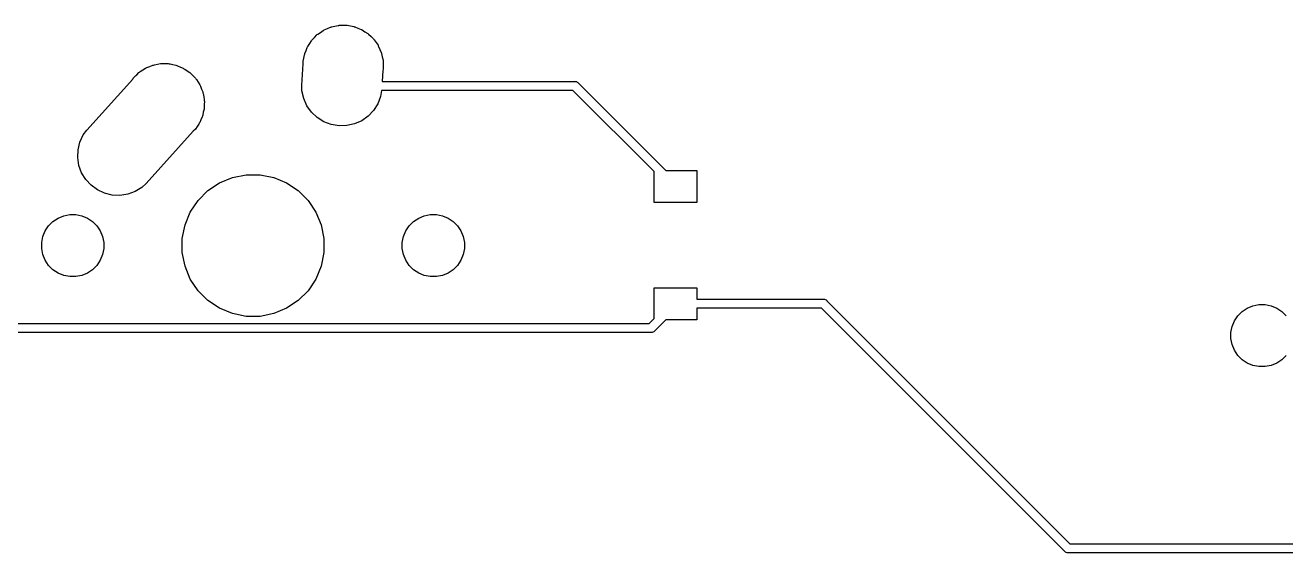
# Model space of a CAD drawing. Extents: x -662 to -203, y -195 to -58.
# Drawn here: x -498.54 to -463.02, y -173 to -158.14 of the extents above; entities that cross this region are included whole.
import ezdxf

# ---------------------------------------------------------------- set-up
doc = ezdxf.new("R2010")
doc.units = 0
doc.layers.add('BLACK', color=7, linetype='CONTINUOUS')

msp = doc.modelspace()

# ---------------------------------------------------------------- linework, layer by layer
at = {"layer": 'BLACK', "linetype": 'CONTINUOUS'}
for p, q in [((-490.296, -158.397), (-490.217, -158.344)), ((-490.217, -158.344), (-490.141, -158.29)), ((-490.141, -158.29), (-490.125, -158.283)), ((-490.125, -158.283), (-490.112, -158.274)), ((-490.112, -158.274), (-490.024, -158.238)), ((-490.024, -158.238), (-489.938, -158.199)), ((-489.938, -158.199), (-489.922, -158.195)), ((-489.922, -158.195), (-489.907, -158.189)), ((-489.907, -158.189), (-489.814, -158.171)), ((-489.814, -158.171), (-489.722, -158.149)), ((-489.722, -158.149), (-489.706, -158.149)), ((-489.706, -158.149), (-489.689, -158.146)), ((-489.689, -158.146), (-489.595, -158.146)), ((-489.595, -158.146), (-489.501, -158.143)), ((-489.501, -158.143), (-489.484, -158.146)), ((-489.484, -158.146), (-489.468, -158.146)), ((-489.468, -158.146), (-489.375, -158.164)), ((-489.375, -158.164), (-489.282, -158.18)), ((-489.282, -158.18), (-489.267, -158.186)), ((-489.267, -158.186), (-489.25, -158.189)), ((-489.25, -158.189), (-489.163, -158.225)), ((-489.163, -158.225), (-489.075, -158.259)), ((-489.075, -158.259), (-489.061, -158.267)), ((-489.061, -158.267), (-489.046, -158.274)), ((-489.046, -158.274), (-488.967, -158.326)), ((-488.967, -158.326), (-488.887, -158.376)), ((-488.887, -158.376), (-488.875, -158.388)), ((-488.875, -158.388), (-488.862, -158.397)), ((-490.582, -158.753), (-490.576, -158.738)), ((-490.576, -158.738), (-490.523, -158.659)), ((-490.523, -158.659), (-490.473, -158.579)), ((-490.473, -158.579), (-490.462, -158.567)), ((-490.462, -158.567), (-490.452, -158.554)), ((-490.452, -158.554), (-490.386, -158.487)), ((-490.386, -158.487), (-490.321, -158.418)), ((-490.321, -158.418), (-490.308, -158.409)), ((-490.308, -158.409), (-490.296, -158.397)), ((-488.862, -158.397), (-488.795, -158.464)), ((-488.795, -158.464), (-488.726, -158.528)), ((-488.726, -158.528), (-488.717, -158.542)), ((-488.717, -158.542), (-488.705, -158.554)), ((-488.705, -158.554), (-488.652, -158.632)), ((-488.652, -158.632), (-488.598, -158.709)), ((-488.598, -158.709), (-488.591, -158.724)), ((-488.591, -158.724), (-488.582, -158.738)), ((-488.582, -158.738), (-488.546, -158.825)), ((-490.704, -159.16), (-490.685, -159.067)), ((-490.685, -159.067), (-490.67, -158.974)), ((-490.67, -158.974), (-490.664, -158.959)), ((-490.664, -158.959), (-490.66, -158.943)), ((-490.66, -158.943), (-490.624, -158.855)), ((-490.624, -158.855), (-490.591, -158.767)), ((-490.591, -158.767), (-490.582, -158.753)), ((-488.546, -158.825), (-488.507, -158.911)), ((-488.507, -158.911), (-488.503, -158.927)), ((-488.503, -158.927), (-488.497, -158.943)), ((-488.497, -158.943), (-488.478, -159.035)), ((-488.478, -159.035), (-488.457, -159.127)), ((-495.315, -159.463), (-495.297, -159.446)), ((-495.297, -159.446), (-495.223, -159.402)), ((-495.223, -159.402), (-495.152, -159.354)), ((-495.152, -159.354), (-495.128, -159.344)), ((-495.128, -159.344), (-495.107, -159.331)), ((-495.107, -159.331), (-495.026, -159.302)), ((-495.026, -159.302), (-494.947, -159.269)), ((-494.947, -159.269), (-494.922, -159.264)), ((-494.922, -159.264), (-494.899, -159.256)), ((-494.899, -159.256), (-494.814, -159.242)), ((-494.814, -159.242), (-494.729, -159.226)), ((-494.729, -159.226), (-494.704, -159.226)), ((-494.704, -159.226), (-494.68, -159.222)), ((-494.68, -159.222), (-494.594, -159.226)), ((-494.594, -159.226), (-494.508, -159.226)), ((-494.508, -159.226), (-494.483, -159.231)), ((-494.483, -159.231), (-494.458, -159.232)), ((-494.458, -159.232), (-494.375, -159.252)), ((-494.375, -159.252), (-494.29, -159.269)), ((-494.29, -159.269), (-494.267, -159.278)), ((-494.267, -159.278), (-494.243, -159.284)), ((-494.243, -159.284), (-494.165, -159.321)), ((-494.165, -159.321), (-494.086, -159.354)), ((-494.086, -159.354), (-494.065, -159.368)), ((-494.065, -159.368), (-494.042, -159.378)), ((-494.042, -159.378), (-493.973, -159.429)), ((-493.973, -159.429), (-493.902, -159.477)), ((-490.745, -159.828), (-490.704, -159.232)), ((-490.704, -159.232), (-490.704, -159.16)), ((-488.461, -159.42), (-488.482, -159.724)), ((-488.454, -159.382), (-488.461, -159.42)), ((-488.457, -159.127), (-488.457, -159.144)), ((-488.457, -159.144), (-488.454, -159.16)), ((-488.454, -159.16), (-488.454, -159.254)), ((-488.454, -159.254), (-488.453, -159.293)), ((-488.453, -159.293), (-488.454, -159.309)), ((-488.454, -159.309), (-488.454, -159.382)), ((-496.803, -161.101), (-495.51, -159.659)), ((-495.51, -159.659), (-495.492, -159.634)), ((-495.492, -159.634), (-495.436, -159.577)), ((-495.436, -159.577), (-495.419, -159.558)), ((-495.419, -159.558), (-495.397, -159.538)), ((-495.397, -159.538), (-495.336, -159.477)), ((-495.336, -159.477), (-495.315, -159.463)), ((-493.902, -159.477), (-493.884, -159.495)), ((-493.884, -159.495), (-493.864, -159.509)), ((-493.864, -159.509), (-493.806, -159.573)), ((-493.806, -159.573), (-493.745, -159.634)), ((-493.745, -159.634), (-493.731, -159.654)), ((-493.731, -159.654), (-493.714, -159.673)), ((-493.714, -159.673), (-493.669, -159.746)), ((-493.669, -159.746), (-493.622, -159.818)), ((-488.482, -159.724), (-483.062, -159.724)), ((-483.062, -159.724), (-483.056, -159.723)), ((-483.056, -159.723), (-483.05, -159.724)), ((-483.05, -159.724), (-483.031, -159.726)), ((-483.031, -159.726), (-483.007, -159.733)), ((-483.007, -159.733), (-482.985, -159.745)), ((-482.985, -159.745), (-482.966, -159.76)), ((-482.966, -159.76), (-482.962, -159.765)), ((-482.962, -159.765), (-480.489, -162.238)), ((-493.622, -159.818), (-493.612, -159.841)), ((-493.612, -159.841), (-493.599, -159.862)), ((-493.599, -159.862), (-493.57, -159.943)), ((-493.57, -159.943), (-493.537, -160.023)), ((-493.537, -160.023), (-493.532, -160.047)), ((-493.532, -160.047), (-493.523, -160.071)), ((-493.523, -160.071), (-493.51, -160.156)), ((-493.51, -160.156), (-493.494, -160.24)), ((-490.74, -159.994), (-490.745, -159.828)), ((-490.69, -160.21), (-490.74, -159.994)), ((-488.528, -160.147), (-488.606, -160.354)), ((-488.5, -159.983), (-488.528, -160.147)), ((-483.109, -159.978), (-488.5, -159.978)), ((-488.5, -159.978), (-488.5, -159.983)), ((-480.819, -162.268), (-483.109, -159.978)), ((-493.5, -160.511), (-493.52, -160.595)), ((-493.499, -160.486), (-493.5, -160.511)), ((-493.494, -160.462), (-493.499, -160.486)), ((-493.494, -160.24), (-493.494, -160.265)), ((-493.494, -160.265), (-493.49, -160.29)), ((-493.49, -160.29), (-493.494, -160.376)), ((-493.494, -160.376), (-493.494, -160.462)), ((-490.6, -160.413), (-490.69, -160.21)), ((-490.471, -160.593), (-490.6, -160.413)), ((-488.606, -160.354), (-488.724, -160.542)), ((-493.589, -160.804), (-493.622, -160.884)), ((-493.552, -160.726), (-493.589, -160.804)), ((-493.546, -160.702), (-493.552, -160.726)), ((-493.537, -160.679), (-493.546, -160.702)), ((-493.52, -160.595), (-493.537, -160.679)), ((-490.31, -160.745), (-490.471, -160.593)), ((-490.122, -160.863), (-490.31, -160.745)), ((-489.915, -160.942), (-490.122, -160.863)), ((-489.057, -160.832), (-489.259, -160.922)), ((-488.876, -160.703), (-489.057, -160.832)), ((-488.724, -160.542), (-488.876, -160.703)), ((-496.995, -161.435), (-496.901, -161.234)), ((-496.901, -161.234), (-496.803, -161.101)), ((-493.802, -161.125), (-495.128, -162.603)), ((-493.745, -161.068), (-493.802, -161.125)), ((-493.697, -160.996), (-493.745, -161.068)), ((-493.646, -160.927), (-493.697, -160.996)), ((-493.636, -160.904), (-493.646, -160.927)), ((-493.622, -160.884), (-493.636, -160.904)), ((-489.696, -160.978), (-489.915, -160.942)), ((-489.475, -160.972), (-489.696, -160.978)), ((-489.259, -160.922), (-489.475, -160.972)), ((-497.048, -161.65), (-496.995, -161.435)), ((-497.057, -161.872), (-497.048, -161.65)), ((-497.024, -162.091), (-497.057, -161.872)), ((-496.948, -162.299), (-497.024, -162.091)), ((-496.833, -162.489), (-496.948, -162.299)), ((-480.819, -163.138), (-480.819, -162.268)), ((-480.489, -162.238), (-479.619, -162.238)), ((-479.619, -162.238), (-479.619, -163.138)), ((-496.684, -162.652), (-496.833, -162.489)), ((-496.505, -162.783), (-496.684, -162.652)), ((-495.128, -162.603), (-495.251, -162.715)), ((-493.39, -162.802), (-493.063, -162.584)), ((-493.063, -162.584), (-492.7, -162.433)), ((-492.7, -162.433), (-492.315, -162.357)), ((-492.315, -162.357), (-491.922, -162.357)), ((-491.922, -162.357), (-491.537, -162.433)), ((-491.537, -162.433), (-491.174, -162.584)), ((-491.174, -162.584), (-490.848, -162.802)), ((-496.304, -162.877), (-496.505, -162.783)), ((-496.089, -162.93), (-496.304, -162.877)), ((-495.868, -162.939), (-496.089, -162.93)), ((-495.648, -162.906), (-495.868, -162.939)), ((-495.44, -162.83), (-495.648, -162.906)), ((-495.251, -162.715), (-495.44, -162.83)), ((-493.667, -163.08), (-493.39, -162.802)), ((-490.848, -162.802), (-490.57, -163.08)), ((-493.886, -163.406), (-493.667, -163.08)), ((-490.57, -163.08), (-490.352, -163.406)), ((-479.619, -163.138), (-480.819, -163.138)), ((-497.878, -163.793), (-497.756, -163.671)), ((-497.756, -163.671), (-497.613, -163.575)), ((-497.613, -163.575), (-497.454, -163.509)), ((-497.454, -163.509), (-497.285, -163.476)), ((-497.285, -163.476), (-497.112, -163.476)), ((-497.112, -163.476), (-496.943, -163.509)), ((-496.943, -163.509), (-496.784, -163.575)), ((-496.784, -163.575), (-496.641, -163.671)), ((-496.641, -163.671), (-496.519, -163.793)), ((-494.036, -163.769), (-493.886, -163.406)), ((-490.352, -163.406), (-490.201, -163.769)), ((-487.718, -163.793), (-487.596, -163.671)), ((-487.596, -163.671), (-487.453, -163.575)), ((-487.453, -163.575), (-487.294, -163.509)), ((-487.294, -163.509), (-487.125, -163.476)), ((-487.125, -163.476), (-486.952, -163.476)), ((-486.952, -163.476), (-486.783, -163.509)), ((-486.783, -163.509), (-486.624, -163.575)), ((-486.624, -163.575), (-486.481, -163.671)), ((-486.481, -163.671), (-486.359, -163.793)), ((-498.04, -164.095), (-497.974, -163.936)), ((-497.974, -163.936), (-497.878, -163.793)), ((-496.519, -163.793), (-496.423, -163.936)), ((-496.423, -163.936), (-496.357, -164.095)), ((-494.113, -164.154), (-494.036, -163.769)), ((-490.201, -163.769), (-490.125, -164.154)), ((-487.88, -164.095), (-487.814, -163.936)), ((-487.814, -163.936), (-487.718, -163.793)), ((-486.359, -163.793), (-486.263, -163.936)), ((-486.263, -163.936), (-486.197, -164.095)), ((-498.074, -164.265), (-498.04, -164.095)), ((-498.074, -164.437), (-498.074, -164.265)), ((-496.357, -164.095), (-496.324, -164.265)), ((-496.324, -164.265), (-496.324, -164.437)), ((-494.113, -164.547), (-494.113, -164.154)), ((-490.125, -164.154), (-490.125, -164.547)), ((-487.914, -164.265), (-487.88, -164.095)), ((-487.914, -164.437), (-487.914, -164.265)), ((-486.197, -164.095), (-486.164, -164.265)), ((-486.164, -164.265), (-486.164, -164.437)), ((-498.04, -164.606), (-498.074, -164.437)), ((-497.974, -164.765), (-498.04, -164.606)), ((-497.878, -164.908), (-497.974, -164.765)), ((-496.423, -164.765), (-496.519, -164.908)), ((-496.357, -164.606), (-496.423, -164.765)), ((-496.324, -164.437), (-496.357, -164.606)), ((-494.036, -164.932), (-494.113, -164.547)), ((-490.125, -164.547), (-490.201, -164.932)), ((-487.88, -164.606), (-487.914, -164.437)), ((-487.814, -164.765), (-487.88, -164.606)), ((-487.718, -164.908), (-487.814, -164.765)), ((-486.263, -164.765), (-486.359, -164.908)), ((-486.197, -164.606), (-486.263, -164.765)), ((-486.164, -164.437), (-486.197, -164.606)), ((-497.756, -165.03), (-497.878, -164.908)), ((-497.613, -165.126), (-497.756, -165.03)), ((-497.454, -165.192), (-497.613, -165.126)), ((-496.784, -165.126), (-496.943, -165.192)), ((-496.641, -165.03), (-496.784, -165.126)), ((-496.519, -164.908), (-496.641, -165.03)), ((-493.886, -165.295), (-494.036, -164.932)), ((-490.201, -164.932), (-490.352, -165.295)), ((-487.596, -165.03), (-487.718, -164.908)), ((-487.453, -165.126), (-487.596, -165.03)), ((-487.294, -165.192), (-487.453, -165.126)), ((-486.624, -165.126), (-486.783, -165.192)), ((-486.481, -165.03), (-486.624, -165.126)), ((-486.359, -164.908), (-486.481, -165.03)), ((-497.285, -165.226), (-497.454, -165.192)), ((-497.112, -165.226), (-497.285, -165.226)), ((-496.943, -165.192), (-497.112, -165.226)), ((-493.667, -165.622), (-493.886, -165.295)), ((-490.352, -165.295), (-490.57, -165.622)), ((-487.125, -165.226), (-487.294, -165.192)), ((-486.952, -165.226), (-487.125, -165.226)), ((-486.783, -165.192), (-486.952, -165.226)), ((-493.39, -165.899), (-493.667, -165.622)), ((-490.57, -165.622), (-490.848, -165.899)), ((-480.819, -166.408), (-480.819, -165.538)), ((-480.819, -165.538), (-479.619, -165.538)), ((-479.619, -165.538), (-479.619, -165.861)), ((-493.063, -166.118), (-493.39, -165.899)), ((-492.7, -166.268), (-493.063, -166.118)), ((-491.174, -166.118), (-491.537, -166.268)), ((-490.848, -165.899), (-491.174, -166.118)), ((-479.619, -165.861), (-476.054, -165.861)), ((-476.1, -166.115), (-479.619, -166.115)), ((-479.619, -166.115), (-479.619, -166.438)), ((-469.254, -172.961), (-476.1, -166.115)), ((-476.054, -165.861), (-476.048, -165.86)), ((-476.048, -165.86), (-476.042, -165.861)), ((-476.042, -165.861), (-476.023, -165.863)), ((-476.023, -165.863), (-475.999, -165.87)), ((-475.999, -165.87), (-475.977, -165.882)), ((-475.977, -165.882), (-475.958, -165.898)), ((-475.958, -165.898), (-475.954, -165.903)), ((-475.954, -165.903), (-469.107, -172.749)), ((-464.373, -166.328), (-464.252, -166.206)), ((-464.252, -166.206), (-464.108, -166.11)), ((-464.108, -166.11), (-463.949, -166.044)), ((-463.949, -166.044), (-463.78, -166.011)), ((-463.78, -166.011), (-463.608, -166.011)), ((-463.608, -166.011), (-463.438, -166.044)), ((-463.438, -166.044), (-463.279, -166.11)), ((-463.279, -166.11), (-463.136, -166.206)), ((-463.136, -166.206), (-463.014, -166.328)), ((-503.232, -166.545), (-480.955, -166.545)), ((-492.315, -166.345), (-492.7, -166.268)), ((-491.922, -166.345), (-492.315, -166.345)), ((-491.537, -166.268), (-491.922, -166.345)), ((-480.955, -166.545), (-480.819, -166.408)), ((-480.489, -166.438), (-480.808, -166.757)), ((-479.619, -166.438), (-480.489, -166.438)), ((-464.535, -166.631), (-464.469, -166.471)), ((-464.469, -166.471), (-464.373, -166.328)), ((-480.909, -166.799), (-503.278, -166.799)), ((-480.902, -166.799), (-480.909, -166.799)), ((-480.896, -166.799), (-480.902, -166.799)), ((-480.877, -166.797), (-480.896, -166.799)), ((-480.854, -166.79), (-480.877, -166.797)), ((-480.831, -166.778), (-480.854, -166.79)), ((-480.812, -166.762), (-480.831, -166.778)), ((-480.808, -166.757), (-480.812, -166.762)), ((-464.569, -166.8), (-464.535, -166.631)), ((-464.569, -166.972), (-464.569, -166.8)), ((-464.535, -167.141), (-464.569, -166.972)), ((-464.469, -167.3), (-464.535, -167.141)), ((-464.373, -167.444), (-464.469, -167.3)), ((-464.252, -167.566), (-464.373, -167.444)), ((-464.108, -167.661), (-464.252, -167.566)), ((-463.136, -167.566), (-463.279, -167.661)), ((-463.014, -167.444), (-463.136, -167.566)), ((-463.949, -167.727), (-464.108, -167.661)), ((-463.78, -167.761), (-463.949, -167.727)), ((-463.608, -167.761), (-463.78, -167.761)), ((-463.438, -167.727), (-463.608, -167.761)), ((-463.279, -167.661), (-463.438, -167.727)), ((-469.107, -172.749), (-448.3, -172.749)), ((-469.25, -172.966), (-469.254, -172.961)), ((-469.231, -172.982), (-469.25, -172.966)), ((-469.209, -172.994), (-469.231, -172.982)), ((-469.185, -173.001), (-469.209, -172.994)), ((-469.16, -173.004), (-469.185, -173.001)), ((-469.154, -173.003), (-469.16, -173.004)), ((-448.369, -173.003), (-469.154, -173.003))]:
    msp.add_line(p, q, dxfattribs=at)

doc.saveas('drawing.dxf')
